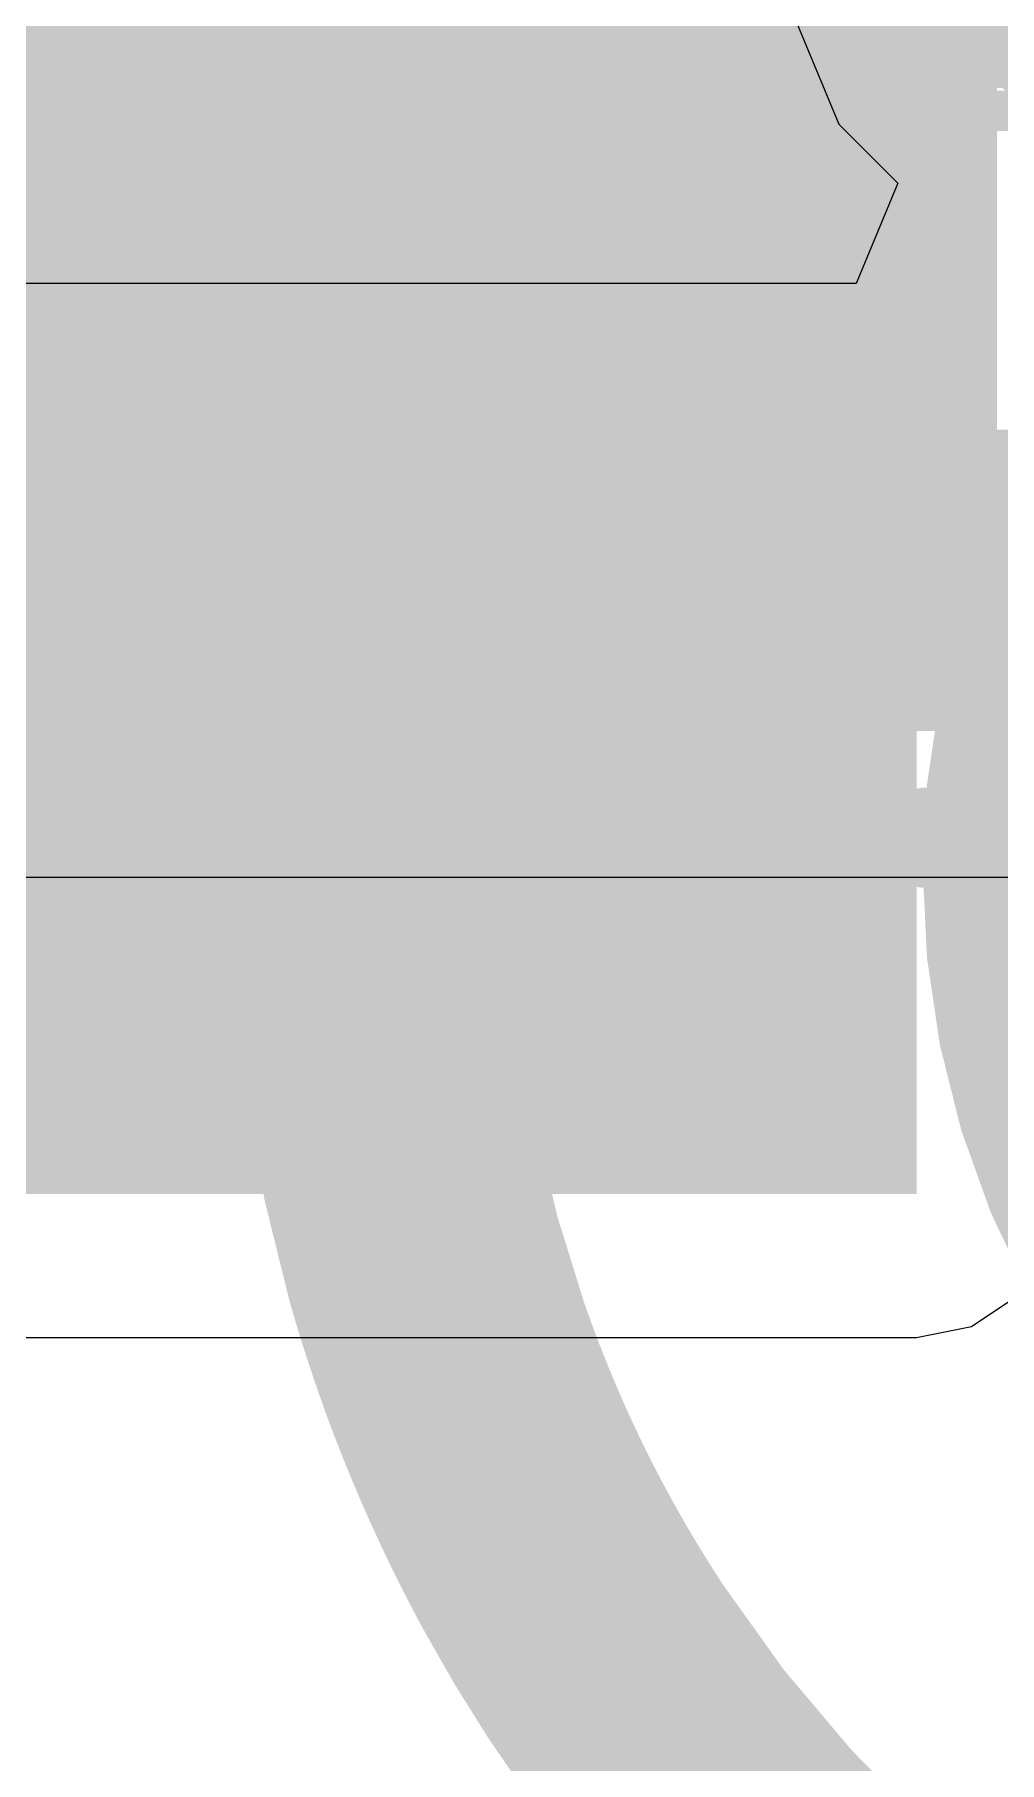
# Model space of a CAD drawing. Header units: inches. Extents: x -1.1 to 11.7, y -0.3 to 2.8.
# Drawn here: x 0.0886 to 0.1366, y 0.3099 to 0.396 of the extents above; entities that cross this region are included whole.
import ezdxf

# ---------------------------------------------------------------- set-up
doc = ezdxf.new("R2010")
doc.units = ezdxf.units.IN
doc.header["$MEASUREMENT"] = 0
for name, color, linetype in [('Bottom Layer', 5, 'Continuous'), ('Bottom Overlay', 54, 'Continuous'), ('Bottom Paste', 16, 'Continuous'), ('Bottom Solder', 6, 'Continuous'), ('Dimensions', 6, 'Continuous'), ('Drill Drawing', 1, 'Continuous'), ('Top Layer', 1, 'Continuous')]:
    doc.layers.add(name, color=color, linetype=linetype)

# ---------------------------------------------------------------- blocks, each defined once
blk = doc.blocks.new('TSOT_23_8_B_29')
at = {"layer": 'Bottom Layer'}
for points in [[(0.0718504, 0.02952755), (0.0305118, 0.02952755), (0.0305118, 0.04724405), (0.0718504, 0.04724405)], [(0.0718504, 0.003936950000000003), (0.0305118, 0.003936949999999997), (0.0305118, 0.02165345), (0.0718504, 0.02165345)]]:
    blk.add_hatch(color=5, dxfattribs=at).paths.add_polyline_path(points)
at = {"layer": 'Bottom Paste'}
for points in [[(0.0718504, 0.02952755), (0.0305118, 0.02952755), (0.0305118, 0.04724405), (0.0718504, 0.04724405)], [(0.0718504, 0.003936950000000003), (0.0305118, 0.003936949999999997), (0.0305118, 0.02165345), (0.0718504, 0.02165345)]]:
    blk.add_hatch(color=16, dxfattribs=at).paths.add_polyline_path(points)
at = {"layer": 'Bottom Solder'}
for points in [[(0.0758504, 0.02552755), (0.0265118, 0.02552755), (0.0265118, 0.05124405), (0.0758504, 0.05124405)], [(0.0758504, -6.304999999999709e-05), (0.0265118, -6.305000000000291e-05), (0.0265118, 0.02565345), (0.0758504, 0.02565345)]]:
    blk.add_hatch(color=6, dxfattribs=at).paths.add_polyline_path(points)
at = {"layer": 'Bottom Overlay'}
blk.add_lwpolyline([(0.03, 0.0589999, 0.005, 0.005, 0), (-0.028, 0.0589999, 0.005, 0.005, 0)], format="xyseb", dxfattribs=at)
blk.add_lwpolyline([(0.02875, 0.0589999, 0.0025, 0.0025, 1), (0.03125, 0.0589999, 0.0025, 0.0025, 1)], format="xyseb", close=True, dxfattribs=at)

msp = doc.modelspace()

# ---------------------------------------------------------------- hatches: boundary and pattern name
at = {"layer": 'Bottom Layer'}
h = msp.add_hatch(color=5, dxfattribs=at)
edge = h.paths.add_edge_path()
edge.add_arc((0.1445591, 0.4022048), 0.011811, 0, 360)
for points in [[(0.0477192, 0.3933465), (0.144559, 0.3933465), (0.144559, 0.4110631), (0.0477192, 0.4110631)], [(0.0911496, 0.3382559), (0.1324882, 0.3382559), (0.1324882, 0.3854725), (0.0911496, 0.3854725)], [(0.0477192, 0.3382559), (0.1324882, 0.3382559), (0.1324882, 0.3677559), (0.0477192, 0.3677559)]]:
    msp.add_hatch(color=5, dxfattribs=at).paths.add_polyline_path(points)
at = {"layer": 'Top Layer'}
h = msp.add_hatch(color=1, dxfattribs=at)
edge = h.paths.add_edge_path()
edge.add_arc((0.1445591, 0.4022048), 0.011811, 0, 360)

# ---------------------------------------------------------------- linework, layer by layer
at = {"layer": 'Bottom Layer'}
for p, q in [((0.1352194, 0.3316621), (0.1375349, 0.3332092)), ((0.1324882, 0.3311188), (0.1352194, 0.3316621)), ((0.0564433, 0.3311188), (0.1324882, 0.3311188))]:
    msp.add_line(p, q, dxfattribs=at)
at = {"layer": 'Dimensions'}
for points in [[(0.1771653, 0.2824546, 0.01, 0.01, -0.9999999999999999), (0.1771653, 0.426207, 0.01, 0.01, 0)], [(0.1229799, 0.3984837, 0.01, 0.01, -0.03913888874331477), (0.1306259, 0.4064881, 0.01, 0.01, 0)], [(0.1124061, 0.3898399, 0.01, 0.01, -0.04710975130365379), (0.1200609, 0.4011615, 0.01, 0.01, 0)], [(0.1198036, 0.3942786, 0.01, 0.01, -0.01871900268722525), (0.1229799, 0.3984836, 0.01, 0.01, 0)], [(0.1175566, 0.3908494, 0.01, 0.01, -0.01472009655486775), (0.1198035, 0.3942787, 0.01, 0.01, 0)], [(0.1771653, 0.3149607, 0.01, 0.01, -0.9999999999999999), (0.1771653, 0.3937009, 0.01, 0.01, 0)], [(0.1154821, 0.3872285, 0.01, 0.01, -0.01514526445789057), (0.1175566, 0.3908493, 0.01, 0.01, 0)], [(0.1109628, 0.3870605, 0.01, 0.01, -0.01067368759262777), (0.1124062, 0.3898398, 0.01, 0.01, 0)], [(0.1100298, 0.3850939, 0.01, 0.01, -0.007340024396209105), (0.1109628, 0.3870605, 0.01, 0.01, 0)], [(0.1149931, 0.3862939, 0.01, 0.01, 0), (0.115482, 0.3872285, 0.01, 0.01, 0)], [(0.1145173, 0.3853479, 0.01, 0.01, 0), (0.1149931, 0.3862939, 0.01, 0.01, 0)], [(0.1092459, 0.3833169, 0.01, 0.01, -0.006481059443028821), (0.1100296, 0.385094, 0.01, 0.01, 0)], [(0.1139411, 0.3841502, 0.01, 0.01, -0.004907599635413254), (0.1145173, 0.3853479, 0.01, 0.01, 0)], [(0.113386, 0.3829361, 0.01, 0.01, -0.004872096062237005), (0.1139411, 0.3841502, 0.01, 0.01, 0)], [(0.1085956, 0.3817396, 0.01, 0.01, -0.005631688889718054), (0.1092461, 0.3833168, 0.01, 0.01, 0)], [(0.1127483, 0.3814586, 0.01, 0.01, -0.005807124975026565), (0.113386, 0.3829361, 0.01, 0.01, 0)], [(0.1084167, 0.3812875, 0.01, 0.01, 0), (0.1085054, 0.3815126, 0.01, 0.01, 0)], [(0.1085054, 0.3815126, 0.01, 0.01, 0), (0.1085956, 0.3817396, 0.01, 0.01, 0)], [(0.1120443, 0.3797077, 0.01, 0.01, -0.006732046930514134), (0.1127484, 0.3814585, 0.01, 0.01, 0)], [(0.1080827, 0.3804216, 0.01, 0.01, 0), (0.1081634, 0.3806337, 0.01, 0.01, 0)], [(0.1081634, 0.3806337, 0.01, 0.01, 0), (0.1082458, 0.3808484, 0.01, 0.01, 0)], [(0.1082458, 0.3808484, 0.01, 0.01, 0), (0.1083302, 0.3810662, 0.01, 0.01, 0)], [(0.1083302, 0.3810662, 0.01, 0.01, 0), (0.1084167, 0.3812875, 0.01, 0.01, 0)], [(0.107774, 0.3795907, 0.01, 0.01, 0), (0.1080036, 0.3802117, 0.01, 0.01, 0)], [(0.1080036, 0.3802117, 0.01, 0.01, 0), (0.1080827, 0.3804216, 0.01, 0.01, 0)], [(0.108306, 0.3662524, 0.01, 0.01, -0.04879723360128593), (0.1120443, 0.3797077, 0.01, 0.01, 0)], [(0.1074797, 0.3787676, 0.01, 0.01, 0), (0.1075525, 0.3789742, 0.01, 0.01, 0)], [(0.1075525, 0.3789742, 0.01, 0.01, 0), (0.1076257, 0.3791799, 0.01, 0.01, 0)], [(0.1076257, 0.3791799, 0.01, 0.01, 0), (0.1076995, 0.3793853, 0.01, 0.01, 0)], [(0.1076995, 0.3793853, 0.01, 0.01, 0), (0.107774, 0.3795907, 0.01, 0.01, 0)], [(0.1071901, 0.3779272, 0.01, 0.01, 0), (0.1073347, 0.3783504, 0.01, 0.01, 0)], [(0.1073347, 0.3783504, 0.01, 0.01, 0), (0.1074072, 0.3785599, 0.01, 0.01, 0)], [(0.1074072, 0.3785599, 0.01, 0.01, 0), (0.1074797, 0.3787676, 0.01, 0.01, 0)], [(0.1065715, 0.3760149, 0.01, 0.01, -0.006747816813890997), (0.10719, 0.3779273, 0.01, 0.01, 0)], [(0.1058886, 0.3736642, 0.01, 0.01, -0.00830603140498316), (0.1065715, 0.3760149, 0.01, 0.01, 0)], [(0.1042159, 0.3658687, 0.01, 0.01, -0.02744322906611833), (0.1058886, 0.3736643, 0.01, 0.01, 0)], [(0.1078804, 0.3635083, 0.01, 0.01, -0.009797577950411331), (0.1083059, 0.3662524, 0.01, 0.01, 0)], [(0.1036589, 0.3614698, 0.01, 0.01, -0.0152153428535444), (0.1042159, 0.3658686, 0.01, 0.01, 0)], [(0.1076175, 0.3612973, 0.01, 0.01, -0.007943985243837014), (0.1078804, 0.3635083, 0.01, 0.01, 0)], [(0.1034659, 0.3590298, 0.01, 0.01, -0.00830709820635922), (0.1036589, 0.3614698, 0.01, 0.01, 0)], [(0.1074453, 0.3593537, 0.01, 0.01, -0.007041583857211216), (0.1076175, 0.3612973, 0.01, 0.01, 0)], [(0.1033677, 0.3570224, 0.01, 0.01, -0.006748934304737086), (0.1034658, 0.3590297, 0.01, 0.01, 0)], [(0.1073415, 0.3576825, 0.01, 0.01, -0.00611096612271112), (0.1074453, 0.3593537, 0.01, 0.01, 0)], [(0.1072787, 0.3560078, 0.01, 0.01, -0.0061868959373074), (0.1073415, 0.3576825, 0.01, 0.01, 0)], [(0.1033372, 0.3527582, 0.01, 0.01, -0.01406368225305396), (0.1033676, 0.3570224, 0.01, 0.01, 0)], [(0.1072582, 0.3540511, 0.01, 0.01, -0.007321180779104572), (0.1072787, 0.3560077, 0.01, 0.01, 0)], [(0.1072787, 0.3526537, 0.01, 0.01, -0.005217964425740371), (0.1072582, 0.3540511, 0.01, 0.01, 0)], [(0.1034065, 0.3507446, 0.01, 0.01, -0.006694857835242848), (0.1033373, 0.3527583, 0.01, 0.01, 0)], [(0.1073415, 0.350979, 0.01, 0.01, -0.006186895936858741), (0.1072787, 0.3526537, 0.01, 0.01, 0)], [(0.1035462, 0.348518, 0.01, 0.01, -0.007492471841434241), (0.1034064, 0.3507445, 0.01, 0.01, 0)], [(0.1074453, 0.3493078, 0.01, 0.01, -0.006110966122930175), (0.1073415, 0.350979, 0.01, 0.01, 0)], [(0.1076175, 0.3473642, 0.01, 0.01, -0.007041583857588489), (0.1074453, 0.3493078, 0.01, 0.01, 0)], [(0.1060701, 0.3343429, 0.01, 0.01, -0.04947305951633188), (0.1035463, 0.348518, 0.01, 0.01, 0)], [(0.1078804, 0.3451532, 0.01, 0.01, -0.007943985244174431), (0.1076175, 0.3473642, 0.01, 0.01, 0)], [(0.1112037, 0.3312444, 0.01, 0.01, -0.04998711597948308), (0.1078804, 0.3451532, 0.01, 0.01, 0)], [(0.10698, 0.3313613, 0.01, 0.01, -0.01058411772437594), (0.10607, 0.3343428, 0.01, 0.01, 0)], [(0.1077096, 0.3292481, 0.01, 0.01, -0.00751016972440537), (0.1069801, 0.3313613, 0.01, 0.01, 0)], [(0.1120442, 0.3289538, 0.01, 0.01, -0.008608815807864514), (0.1112037, 0.3312444, 0.01, 0.01, 0)], [(0.1084229, 0.3273582, 0.01, 0.01, -0.006713844116992531), (0.1077096, 0.3292481, 0.01, 0.01, 0)], [(0.1127484, 0.327203, 0.01, 0.01, -0.006732046930590188), (0.1120443, 0.3289538, 0.01, 0.01, 0)], [(0.1084228, 0.3273582, 0.01, 0.01, 0), (0.1085054, 0.3271489, 0.01, 0.01, 0)], [(0.113386, 0.3257254, 0.01, 0.01, -0.005807124974947404), (0.1127483, 0.3272029, 0.01, 0.01, 0)], [(0.1085054, 0.3271489, 0.01, 0.01, 0), (0.1085895, 0.3269376, 0.01, 0.01, 0)], [(0.1085895, 0.3269376, 0.01, 0.01, 0), (0.108676, 0.3267224, 0.01, 0.01, 0)], [(0.108676, 0.3267224, 0.01, 0.01, 0), (0.1087647, 0.3265039, 0.01, 0.01, 0)], [(0.1087647, 0.3265039, 0.01, 0.01, 0), (0.1088554, 0.3262824, 0.01, 0.01, 0)], [(0.1088554, 0.3262824, 0.01, 0.01, 0), (0.1089479, 0.3260584, 0.01, 0.01, 0)], [(0.1089479, 0.3260584, 0.01, 0.01, 0), (0.1093325, 0.3251466, 0.01, 0.01, 0)], [(0.1139411, 0.3245113, 0.01, 0.01, -0.00487209606212387), (0.113386, 0.3257254, 0.01, 0.01, 0)], [(0.1093325, 0.3251466, 0.01, 0.01, 0), (0.1094314, 0.324917, 0.01, 0.01, 0)], [(0.1094314, 0.324917, 0.01, 0.01, 0), (0.1095311, 0.3246876, 0.01, 0.01, 0)], [(0.1095311, 0.3246876, 0.01, 0.01, 0), (0.1096313, 0.324459, 0.01, 0.01, 0)], [(0.1096313, 0.324459, 0.01, 0.01, 0), (0.1097318, 0.3242315, 0.01, 0.01, 0)], [(0.1097318, 0.3242315, 0.01, 0.01, 0), (0.1098326, 0.3240056, 0.01, 0.01, 0)], [(0.1098326, 0.3240056, 0.01, 0.01, 0), (0.1099334, 0.3237818, 0.01, 0.01, 0)], [(0.1099334, 0.3237818, 0.01, 0.01, 0), (0.1104427, 0.3226809, 0.01, 0.01, 0)], [(0.1145173, 0.3233136, 0.01, 0.01, -0.004907599635413254), (0.1139411, 0.3245113, 0.01, 0.01, 0)], [(0.1145173, 0.3233136, 0.01, 0.01, 0), (0.1149931, 0.3223676, 0.01, 0.01, 0)], [(0.1112915, 0.320943, 0.01, 0.01, -0.00651027686685633), (0.1104426, 0.3226809, 0.01, 0.01, 0)], [(0.1149931, 0.3223676, 0.01, 0.01, 0), (0.115482, 0.321433, 0.01, 0.01, 0)], [(0.1166266, 0.3193729, 0.01, 0.01, -0.008571806423956257), (0.115482, 0.3214329, 0.01, 0.01, 0)], [(0.1124122, 0.3188104, 0.01, 0.01, -0.008195232430631484), (0.1112916, 0.3209431, 0.01, 0.01, 0)], [(0.1169934, 0.3114974, 0.01, 0.01, -0.02980162167328635), (0.1124122, 0.3188104, 0.01, 0.01, 0)], [(0.1186598, 0.3160734, 0.01, 0.01, -0.01398486362932882), (0.1166265, 0.319373, 0.01, 0.01, 0)], [(0.129587, 0.3031216, 0.01, 0.01, -0.06013780767362285), (0.1186598, 0.3160733, 0.01, 0.01, 0)], [(0.1194544, 0.3082426, 0.01, 0.01, -0.01403472944462154), (0.1169934, 0.3114975, 0.01, 0.01, 0)], [(0.1209913, 0.3063874, 0.01, 0.01, -0.008195938290987791), (0.1194544, 0.3082426, 0.01, 0.01, 0)], [(0.1222683, 0.304935, 0.01, 0.01, -0.006510992796983165), (0.1209913, 0.3063874, 0.01, 0.01, 0)]]:
    msp.add_lwpolyline(points, format="xyseb", dxfattribs=at)
for points in [[(0.1204799, 0.3984837, 0.005, 0.005, 1), (0.1254799, 0.3984837, 0.005, 0.005, 1)], [(0.1204799, 0.3984836, 0.005, 0.005, 1), (0.1254799, 0.3984836, 0.005, 0.005, 1)], [(0.1173035, 0.3942787, 0.005, 0.005, 1), (0.1223035, 0.3942787, 0.005, 0.005, 1)], [(0.1173036, 0.3942786, 0.005, 0.005, 1), (0.1223036, 0.3942786, 0.005, 0.005, 1)], [(0.1150566, 0.3908494, 0.005, 0.005, 1), (0.1200566, 0.3908494, 0.005, 0.005, 1)], [(0.1150566, 0.3908493, 0.005, 0.005, 1), (0.1200566, 0.3908493, 0.005, 0.005, 1)], [(0.1099061, 0.3898399, 0.005, 0.005, 1), (0.1149061, 0.3898399, 0.005, 0.005, 1)], [(0.1099062, 0.3898398, 0.005, 0.005, 1), (0.1149062, 0.3898398, 0.005, 0.005, 1)], [(0.1084628, 0.3870605, 0.005, 0.005, 1), (0.1134628, 0.3870605, 0.005, 0.005, 1)], [(0.1084628, 0.3870605, 0.005, 0.005, 1), (0.1134628, 0.3870605, 0.005, 0.005, 1)], [(0.112982, 0.3872285, 0.005, 0.005, 1), (0.117982, 0.3872285, 0.005, 0.005, 1)], [(0.1129821, 0.3872285, 0.005, 0.005, 1), (0.1179821, 0.3872285, 0.005, 0.005, 1)], [(0.1124931, 0.3862939, 0.005, 0.005, 1), (0.1174931, 0.3862939, 0.005, 0.005, 1)], [(0.1124931, 0.3862939, 0.005, 0.005, 1), (0.1174931, 0.3862939, 0.005, 0.005, 1)], [(0.1075296, 0.385094, 0.005, 0.005, 1), (0.1125296, 0.385094, 0.005, 0.005, 1)], [(0.1075298, 0.3850939, 0.005, 0.005, 1), (0.1125298, 0.3850939, 0.005, 0.005, 1)], [(0.1120173, 0.3853479, 0.005, 0.005, 1), (0.1170173, 0.3853479, 0.005, 0.005, 1)], [(0.1120173, 0.3853479, 0.005, 0.005, 1), (0.1170173, 0.3853479, 0.005, 0.005, 1)], [(0.1114411, 0.3841502, 0.005, 0.005, 1), (0.1164411, 0.3841502, 0.005, 0.005, 1)], [(0.1114411, 0.3841502, 0.005, 0.005, 1), (0.1164411, 0.3841502, 0.005, 0.005, 1)], [(0.1067459, 0.3833169, 0.005, 0.005, 1), (0.1117459, 0.3833169, 0.005, 0.005, 1)], [(0.1067461, 0.3833168, 0.005, 0.005, 1), (0.1117461, 0.3833168, 0.005, 0.005, 1)], [(0.110886, 0.3829361, 0.005, 0.005, 1), (0.115886, 0.3829361, 0.005, 0.005, 1)], [(0.110886, 0.3829361, 0.005, 0.005, 1), (0.115886, 0.3829361, 0.005, 0.005, 1)], [(0.1060054, 0.3815126, 0.005, 0.005, 1), (0.1110054, 0.3815126, 0.005, 0.005, 1)], [(0.1060054, 0.3815126, 0.005, 0.005, 1), (0.1110054, 0.3815126, 0.005, 0.005, 1)], [(0.1060956, 0.3817396, 0.005, 0.005, 1), (0.1110956, 0.3817396, 0.005, 0.005, 1)], [(0.1060956, 0.3817396, 0.005, 0.005, 1), (0.1110956, 0.3817396, 0.005, 0.005, 1)], [(0.1102483, 0.3814586, 0.005, 0.005, 1), (0.1152483, 0.3814586, 0.005, 0.005, 1)], [(0.1102484, 0.3814585, 0.005, 0.005, 1), (0.1152484, 0.3814585, 0.005, 0.005, 1)], [(0.1056634, 0.3806337, 0.005, 0.005, 1), (0.1106634, 0.3806337, 0.005, 0.005, 1)], [(0.1056634, 0.3806337, 0.005, 0.005, 1), (0.1106634, 0.3806337, 0.005, 0.005, 1)], [(0.1057458, 0.3808484, 0.005, 0.005, 1), (0.1107458, 0.3808484, 0.005, 0.005, 1)], [(0.1057458, 0.3808484, 0.005, 0.005, 1), (0.1107458, 0.3808484, 0.005, 0.005, 1)], [(0.1058302, 0.3810662, 0.005, 0.005, 1), (0.1108302, 0.3810662, 0.005, 0.005, 1)], [(0.1058302, 0.3810662, 0.005, 0.005, 1), (0.1108302, 0.3810662, 0.005, 0.005, 1)], [(0.1059167, 0.3812875, 0.005, 0.005, 1), (0.1109167, 0.3812875, 0.005, 0.005, 1)], [(0.1059167, 0.3812875, 0.005, 0.005, 1), (0.1109167, 0.3812875, 0.005, 0.005, 1)], [(0.1055036, 0.3802117, 0.005, 0.005, 1), (0.1105036, 0.3802117, 0.005, 0.005, 1)], [(0.1055036, 0.3802117, 0.005, 0.005, 1), (0.1105036, 0.3802117, 0.005, 0.005, 1)], [(0.1055827, 0.3804216, 0.005, 0.005, 1), (0.1105827, 0.3804216, 0.005, 0.005, 1)], [(0.1055827, 0.3804216, 0.005, 0.005, 1), (0.1105827, 0.3804216, 0.005, 0.005, 1)], [(0.1095443, 0.3797077, 0.005, 0.005, 1), (0.1145443, 0.3797077, 0.005, 0.005, 1)], [(0.1095443, 0.3797077, 0.005, 0.005, 1), (0.1145443, 0.3797077, 0.005, 0.005, 1)], [(0.1050525, 0.3789742, 0.005, 0.005, 1), (0.1100525, 0.3789742, 0.005, 0.005, 1)], [(0.1050525, 0.3789742, 0.005, 0.005, 1), (0.1100525, 0.3789742, 0.005, 0.005, 1)], [(0.1051257, 0.3791799, 0.005, 0.005, 1), (0.1101257, 0.3791799, 0.005, 0.005, 1)], [(0.1051257, 0.3791799, 0.005, 0.005, 1), (0.1101257, 0.3791799, 0.005, 0.005, 1)], [(0.1051995, 0.3793853, 0.005, 0.005, 1), (0.1101995, 0.3793853, 0.005, 0.005, 1)], [(0.1051995, 0.3793853, 0.005, 0.005, 1), (0.1101995, 0.3793853, 0.005, 0.005, 1)], [(0.105274, 0.3795907, 0.005, 0.005, 1), (0.110274, 0.3795907, 0.005, 0.005, 1)], [(0.105274, 0.3795907, 0.005, 0.005, 1), (0.110274, 0.3795907, 0.005, 0.005, 1)], [(0.1048347, 0.3783504, 0.005, 0.005, 1), (0.1098347, 0.3783504, 0.005, 0.005, 1)], [(0.1048347, 0.3783504, 0.005, 0.005, 1), (0.1098347, 0.3783504, 0.005, 0.005, 1)], [(0.1049072, 0.3785599, 0.005, 0.005, 1), (0.1099072, 0.3785599, 0.005, 0.005, 1)], [(0.1049072, 0.3785599, 0.005, 0.005, 1), (0.1099072, 0.3785599, 0.005, 0.005, 1)], [(0.1049797, 0.3787676, 0.005, 0.005, 1), (0.1099797, 0.3787676, 0.005, 0.005, 1)], [(0.1049797, 0.3787676, 0.005, 0.005, 1), (0.1099797, 0.3787676, 0.005, 0.005, 1)], [(0.10469, 0.3779273, 0.005, 0.005, 1), (0.10969, 0.3779273, 0.005, 0.005, 1)], [(0.1046901, 0.3779272, 0.005, 0.005, 1), (0.1096901, 0.3779272, 0.005, 0.005, 1)], [(0.1040715, 0.3760149, 0.005, 0.005, 1), (0.1090715, 0.3760149, 0.005, 0.005, 1)], [(0.1040715, 0.3760149, 0.005, 0.005, 1), (0.1090715, 0.3760149, 0.005, 0.005, 1)], [(0.1033886, 0.3736643, 0.005, 0.005, 1), (0.1083886, 0.3736643, 0.005, 0.005, 1)], [(0.1033886, 0.3736642, 0.005, 0.005, 1), (0.1083886, 0.3736642, 0.005, 0.005, 1)], [(0.1058059, 0.3662524, 0.005, 0.005, 1), (0.1108059, 0.3662524, 0.005, 0.005, 1)], [(0.105806, 0.3662524, 0.005, 0.005, 1), (0.110806, 0.3662524, 0.005, 0.005, 1)], [(0.1017159, 0.3658687, 0.005, 0.005, 1), (0.1067159, 0.3658687, 0.005, 0.005, 1)], [(0.1017159, 0.3658686, 0.005, 0.005, 1), (0.1067159, 0.3658686, 0.005, 0.005, 1)], [(0.1053804, 0.3635083, 0.005, 0.005, 1), (0.1103804, 0.3635083, 0.005, 0.005, 1)], [(0.1053804, 0.3635083, 0.005, 0.005, 1), (0.1103804, 0.3635083, 0.005, 0.005, 1)], [(0.1011589, 0.3614698, 0.005, 0.005, 1), (0.1061589, 0.3614698, 0.005, 0.005, 1)], [(0.1011589, 0.3614698, 0.005, 0.005, 1), (0.1061589, 0.3614698, 0.005, 0.005, 1)], [(0.1051175, 0.3612973, 0.005, 0.005, 1), (0.1101175, 0.3612973, 0.005, 0.005, 1)], [(0.1051175, 0.3612973, 0.005, 0.005, 1), (0.1101175, 0.3612973, 0.005, 0.005, 1)], [(0.1009658, 0.3590297, 0.005, 0.005, 1), (0.1059658, 0.3590297, 0.005, 0.005, 1)], [(0.1009659, 0.3590298, 0.005, 0.005, 1), (0.1059659, 0.3590298, 0.005, 0.005, 1)], [(0.1049453, 0.3593537, 0.005, 0.005, 1), (0.1099453, 0.3593537, 0.005, 0.005, 1)], [(0.1049453, 0.3593537, 0.005, 0.005, 1), (0.1099453, 0.3593537, 0.005, 0.005, 1)], [(0.1048415, 0.3576825, 0.005, 0.005, 1), (0.1098415, 0.3576825, 0.005, 0.005, 1)], [(0.1048415, 0.3576825, 0.005, 0.005, 1), (0.1098415, 0.3576825, 0.005, 0.005, 1)], [(0.1008676, 0.3570224, 0.005, 0.005, 1), (0.1058676, 0.3570224, 0.005, 0.005, 1)], [(0.1008677, 0.3570224, 0.005, 0.005, 1), (0.1058677, 0.3570224, 0.005, 0.005, 1)], [(0.1047787, 0.3560078, 0.005, 0.005, 1), (0.1097787, 0.3560078, 0.005, 0.005, 1)], [(0.1047787, 0.3560077, 0.005, 0.005, 1), (0.1097787, 0.3560077, 0.005, 0.005, 1)], [(0.1047582, 0.3540511, 0.005, 0.005, 1), (0.1097582, 0.3540511, 0.005, 0.005, 1)], [(0.1047582, 0.3540511, 0.005, 0.005, 1), (0.1097582, 0.3540511, 0.005, 0.005, 1)], [(0.1008372, 0.3527582, 0.005, 0.005, 1), (0.1058372, 0.3527582, 0.005, 0.005, 1)], [(0.1008373, 0.3527583, 0.005, 0.005, 1), (0.1058373, 0.3527583, 0.005, 0.005, 1)], [(0.1047787, 0.3526537, 0.005, 0.005, 1), (0.1097787, 0.3526537, 0.005, 0.005, 1)], [(0.1047787, 0.3526537, 0.005, 0.005, 1), (0.1097787, 0.3526537, 0.005, 0.005, 1)], [(0.1009064, 0.3507445, 0.005, 0.005, 1), (0.1059064, 0.3507445, 0.005, 0.005, 1)], [(0.1009065, 0.3507446, 0.005, 0.005, 1), (0.1059065, 0.3507446, 0.005, 0.005, 1)], [(0.1048415, 0.350979, 0.005, 0.005, 1), (0.1098415, 0.350979, 0.005, 0.005, 1)], [(0.1048415, 0.350979, 0.005, 0.005, 1), (0.1098415, 0.350979, 0.005, 0.005, 1)], [(0.1049453, 0.3493078, 0.005, 0.005, 1), (0.1099453, 0.3493078, 0.005, 0.005, 1)], [(0.1049453, 0.3493078, 0.005, 0.005, 1), (0.1099453, 0.3493078, 0.005, 0.005, 1)], [(0.1010462, 0.348518, 0.005, 0.005, 1), (0.1060462, 0.348518, 0.005, 0.005, 1)], [(0.1010463, 0.348518, 0.005, 0.005, 1), (0.1060463, 0.348518, 0.005, 0.005, 1)], [(0.1051175, 0.3473642, 0.005, 0.005, 1), (0.1101175, 0.3473642, 0.005, 0.005, 1)], [(0.1051175, 0.3473642, 0.005, 0.005, 1), (0.1101175, 0.3473642, 0.005, 0.005, 1)], [(0.1053804, 0.3451532, 0.005, 0.005, 1), (0.1103804, 0.3451532, 0.005, 0.005, 1)], [(0.1053804, 0.3451532, 0.005, 0.005, 1), (0.1103804, 0.3451532, 0.005, 0.005, 1)], [(0.10357, 0.3343428, 0.005, 0.005, 1), (0.10857, 0.3343428, 0.005, 0.005, 1)], [(0.1035701, 0.3343429, 0.005, 0.005, 1), (0.1085701, 0.3343429, 0.005, 0.005, 1)], [(0.10448, 0.3313613, 0.005, 0.005, 1), (0.10948, 0.3313613, 0.005, 0.005, 1)], [(0.1044801, 0.3313613, 0.005, 0.005, 1), (0.1094801, 0.3313613, 0.005, 0.005, 1)], [(0.1087037, 0.3312444, 0.005, 0.005, 1), (0.1137037, 0.3312444, 0.005, 0.005, 1)], [(0.1087037, 0.3312444, 0.005, 0.005, 1), (0.1137037, 0.3312444, 0.005, 0.005, 1)], [(0.1052096, 0.3292481, 0.005, 0.005, 1), (0.1102096, 0.3292481, 0.005, 0.005, 1)], [(0.1052096, 0.3292481, 0.005, 0.005, 1), (0.1102096, 0.3292481, 0.005, 0.005, 1)], [(0.1095442, 0.3289538, 0.005, 0.005, 1), (0.1145442, 0.3289538, 0.005, 0.005, 1)], [(0.1095443, 0.3289538, 0.005, 0.005, 1), (0.1145443, 0.3289538, 0.005, 0.005, 1)], [(0.1059228, 0.3273582, 0.005, 0.005, 1), (0.1109228, 0.3273582, 0.005, 0.005, 1)], [(0.1059229, 0.3273582, 0.005, 0.005, 1), (0.1109229, 0.3273582, 0.005, 0.005, 1)], [(0.1102483, 0.3272029, 0.005, 0.005, 1), (0.1152483, 0.3272029, 0.005, 0.005, 1)], [(0.1102484, 0.327203, 0.005, 0.005, 1), (0.1152484, 0.327203, 0.005, 0.005, 1)], [(0.1060054, 0.3271489, 0.005, 0.005, 1), (0.1110054, 0.3271489, 0.005, 0.005, 1)], [(0.1060054, 0.3271489, 0.005, 0.005, 1), (0.1110054, 0.3271489, 0.005, 0.005, 1)], [(0.1060895, 0.3269376, 0.005, 0.005, 1), (0.1110895, 0.3269376, 0.005, 0.005, 1)], [(0.1060895, 0.3269376, 0.005, 0.005, 1), (0.1110895, 0.3269376, 0.005, 0.005, 1)], [(0.106176, 0.3267224, 0.005, 0.005, 1), (0.111176, 0.3267224, 0.005, 0.005, 1)], [(0.106176, 0.3267224, 0.005, 0.005, 1), (0.111176, 0.3267224, 0.005, 0.005, 1)], [(0.1062647, 0.3265039, 0.005, 0.005, 1), (0.1112647, 0.3265039, 0.005, 0.005, 1)], [(0.1062647, 0.3265039, 0.005, 0.005, 1), (0.1112647, 0.3265039, 0.005, 0.005, 1)], [(0.1063554, 0.3262824, 0.005, 0.005, 1), (0.1113554, 0.3262824, 0.005, 0.005, 1)], [(0.1063554, 0.3262824, 0.005, 0.005, 1), (0.1113554, 0.3262824, 0.005, 0.005, 1)], [(0.1064479, 0.3260584, 0.005, 0.005, 1), (0.1114479, 0.3260584, 0.005, 0.005, 1)], [(0.1064479, 0.3260584, 0.005, 0.005, 1), (0.1114479, 0.3260584, 0.005, 0.005, 1)], [(0.110886, 0.3257254, 0.005, 0.005, 1), (0.115886, 0.3257254, 0.005, 0.005, 1)], [(0.110886, 0.3257254, 0.005, 0.005, 1), (0.115886, 0.3257254, 0.005, 0.005, 1)], [(0.1068325, 0.3251466, 0.005, 0.005, 1), (0.1118325, 0.3251466, 0.005, 0.005, 1)], [(0.1068325, 0.3251466, 0.005, 0.005, 1), (0.1118325, 0.3251466, 0.005, 0.005, 1)], [(0.1069314, 0.324917, 0.005, 0.005, 1), (0.1119314, 0.324917, 0.005, 0.005, 1)], [(0.1069314, 0.324917, 0.005, 0.005, 1), (0.1119314, 0.324917, 0.005, 0.005, 1)], [(0.1070311, 0.3246876, 0.005, 0.005, 1), (0.1120311, 0.3246876, 0.005, 0.005, 1)], [(0.1070311, 0.3246876, 0.005, 0.005, 1), (0.1120311, 0.3246876, 0.005, 0.005, 1)], [(0.1071313, 0.324459, 0.005, 0.005, 1), (0.1121313, 0.324459, 0.005, 0.005, 1)], [(0.1071313, 0.324459, 0.005, 0.005, 1), (0.1121313, 0.324459, 0.005, 0.005, 1)], [(0.1072318, 0.3242315, 0.005, 0.005, 1), (0.1122318, 0.3242315, 0.005, 0.005, 1)], [(0.1072318, 0.3242315, 0.005, 0.005, 1), (0.1122318, 0.3242315, 0.005, 0.005, 1)], [(0.1073326, 0.3240056, 0.005, 0.005, 1), (0.1123326, 0.3240056, 0.005, 0.005, 1)], [(0.1073326, 0.3240056, 0.005, 0.005, 1), (0.1123326, 0.3240056, 0.005, 0.005, 1)], [(0.1074334, 0.3237818, 0.005, 0.005, 1), (0.1124334, 0.3237818, 0.005, 0.005, 1)], [(0.1074334, 0.3237818, 0.005, 0.005, 1), (0.1124334, 0.3237818, 0.005, 0.005, 1)], [(0.1114411, 0.3245113, 0.005, 0.005, 1), (0.1164411, 0.3245113, 0.005, 0.005, 1)], [(0.1114411, 0.3245113, 0.005, 0.005, 1), (0.1164411, 0.3245113, 0.005, 0.005, 1)], [(0.1120173, 0.3233136, 0.005, 0.005, 1), (0.1170173, 0.3233136, 0.005, 0.005, 1)], [(0.1120173, 0.3233136, 0.005, 0.005, 1), (0.1170173, 0.3233136, 0.005, 0.005, 1)], [(0.1079426, 0.3226809, 0.005, 0.005, 1), (0.1129426, 0.3226809, 0.005, 0.005, 1)], [(0.1079427, 0.3226809, 0.005, 0.005, 1), (0.1129427, 0.3226809, 0.005, 0.005, 1)], [(0.1124931, 0.3223676, 0.005, 0.005, 1), (0.1174931, 0.3223676, 0.005, 0.005, 1)], [(0.1124931, 0.3223676, 0.005, 0.005, 1), (0.1174931, 0.3223676, 0.005, 0.005, 1)], [(0.112982, 0.321433, 0.005, 0.005, 1), (0.117982, 0.321433, 0.005, 0.005, 1)], [(0.112982, 0.3214329, 0.005, 0.005, 1), (0.117982, 0.3214329, 0.005, 0.005, 1)], [(0.1087915, 0.320943, 0.005, 0.005, 1), (0.1137915, 0.320943, 0.005, 0.005, 1)], [(0.1087916, 0.3209431, 0.005, 0.005, 1), (0.1137916, 0.3209431, 0.005, 0.005, 1)], [(0.1099122, 0.3188104, 0.005, 0.005, 1), (0.1149122, 0.3188104, 0.005, 0.005, 1)], [(0.1099122, 0.3188104, 0.005, 0.005, 1), (0.1149122, 0.3188104, 0.005, 0.005, 1)], [(0.1141265, 0.319373, 0.005, 0.005, 1), (0.1191265, 0.319373, 0.005, 0.005, 1)], [(0.1141266, 0.3193729, 0.005, 0.005, 1), (0.1191266, 0.3193729, 0.005, 0.005, 1)], [(0.1161598, 0.3160734, 0.005, 0.005, 1), (0.1211598, 0.3160734, 0.005, 0.005, 1)], [(0.1161598, 0.3160733, 0.005, 0.005, 1), (0.1211598, 0.3160733, 0.005, 0.005, 1)], [(0.1144934, 0.3114975, 0.005, 0.005, 1), (0.1194934, 0.3114975, 0.005, 0.005, 1)], [(0.1144934, 0.3114974, 0.005, 0.005, 1), (0.1194934, 0.3114974, 0.005, 0.005, 1)], [(0.1169544, 0.3082426, 0.005, 0.005, 1), (0.1219544, 0.3082426, 0.005, 0.005, 1)], [(0.1169544, 0.3082426, 0.005, 0.005, 1), (0.1219544, 0.3082426, 0.005, 0.005, 1)], [(0.1184913, 0.3063874, 0.005, 0.005, 1), (0.1234913, 0.3063874, 0.005, 0.005, 1)], [(0.1184913, 0.3063874, 0.005, 0.005, 1), (0.1234913, 0.3063874, 0.005, 0.005, 1)]]:
    msp.add_lwpolyline(points, format="xyseb", close=True, dxfattribs=at)
at = {"layer": 'Drill Drawing'}
for points in [[(0.1345591, 0.3922048, 0.002, 0.002, 0), (0.1345591, 0.4122048, 0.002, 0.002, 0)], [(0.1345591, 0.3922048, 0.002, 0.002, 0), (0.1545591, 0.3922048, 0.002, 0.002, 0)]]:
    msp.add_lwpolyline(points, format="xyseb", dxfattribs=at)
msp.add_lwpolyline([(0.1340591, 0.3922048, 0.001, 0.001, 1), (0.1350591, 0.3922048, 0.001, 0.001, 1)], format="xyseb", close=True, dxfattribs=at)
msp.add_lwpolyline([(0.1340591, 0.3922048, 0.001, 0.001, 1), (0.1350591, 0.3922048, 0.001, 0.001, 1)], format="xyseb", close=True, dxfattribs=at)
at = {"layer": 'Top Layer'}
for p, q in [((0.1257481, 0.3984631), (0.1286119, 0.3915492)), ((0.1286119, 0.3915492), (0.1315547, 0.3886064)), ((0.1315547, 0.3886064), (0.1294836, 0.3836064)), ((0.1294836, 0.3836064), (0.0296037, 0.3836064)), ((0.02348, 0.3540382), (0.1828344, 0.3540382))]:
    msp.add_line(p, q, dxfattribs=at)
msp.add_lwpolyline([(0.02348, 0.3688223, 0.015, 0.015, 0), (0.1828344, 0.3688223, 0.015, 0.015, 0)], format="xyseb", dxfattribs=at)

# ---------------------------------------------------------------- block references
at = {"rotation": 180}
msp.add_blockref('TSOT_23_8_B_29', (0.163, 0.415), dxfattribs=at)

doc.saveas('drawing.dxf')
